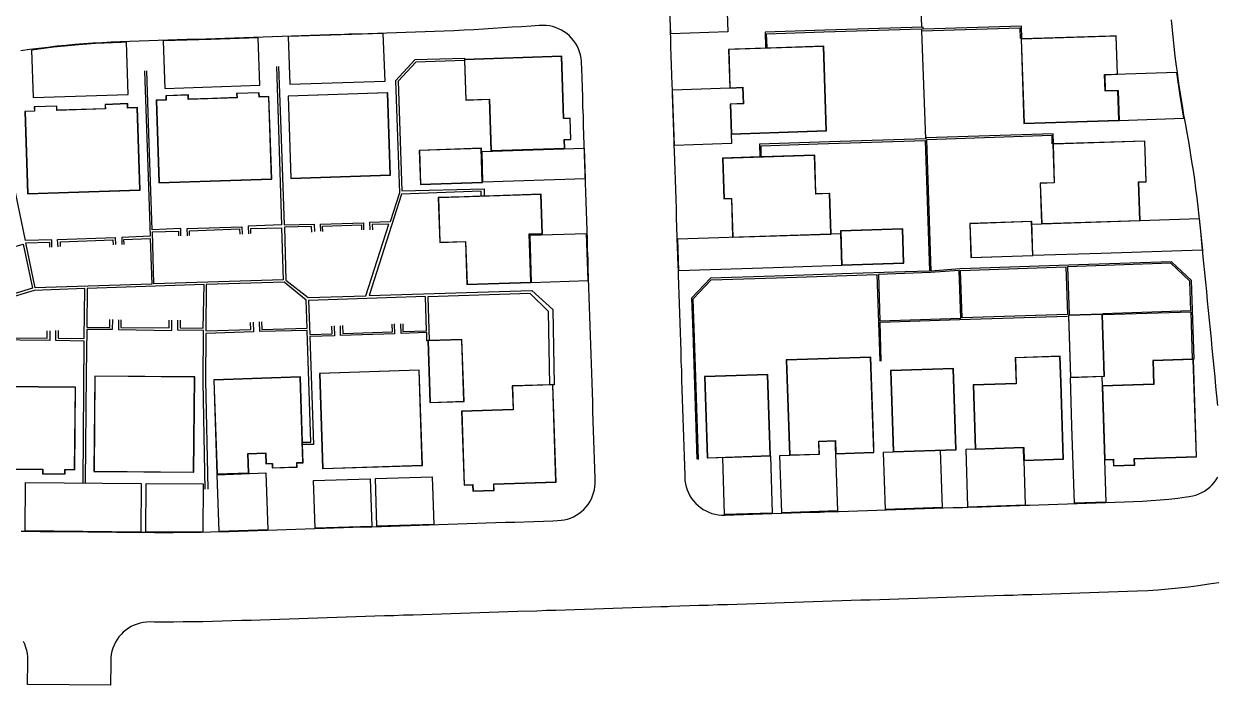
# Model space of a CAD drawing. Header units: metres. Extents: x 383525 to 383919, y 430576 to 430887.
# Drawn here: x 383636.4 to 383761.6, y 430576.2 to 430645.5 of the extents above; entities that cross this region are included whole.
import ezdxf

# ---------------------------------------------------------------- set-up
doc = ezdxf.new("R2010")
doc.units = ezdxf.units.M
for name, color, linetype, true_color in [('3D_LINES', 132, 'Continuous', 0x00cccc), ('GARAGES FFL', 140, 'Continuous', 0x00bfff), ('PLOTS EXTERNAL LEVEL', 3, 'Continuous', 0x00ff00), ('PLOTS FFL', 1, 'Continuous', 0xff0000)]:
    doc.layers.add(name, color=color, linetype=linetype, true_color=true_color)

msp = doc.modelspace()

# ---------------------------------------------------------------- linework, layer by layer
at = {"layer": '3D_LINES'}
for points in [[(383730.6, 430645.15, 251.85), (383730.2, 430656.42, 251.65)], [(383710.12, 430648.79, 252.43), (383710.25, 430644.65, 252.43), (383704.26, 430644.46, 252.53), (383704.18, 430646.89, 252.39), (383704.11, 430648.59, 252.28), (383704.02, 430650.29, 252.18), (383710.03, 430650.49, 252.35), (383711.41, 430650.53, 252.35), (383711.47, 430648.84, 252.35), (383710.12, 430648.79, 252.43)], [(383704.15, 430646.12, 252.43), (383704.19, 430645.13, 252.49), (383704.21, 430644.48, 252.53), (383704.22, 430644.13, 252.56), (383704.25, 430643.13, 252.62), (383704.28, 430642.13, 252.68), (383704.32, 430641.13, 252.74), (383704.35, 430640.13, 252.81), (383704.38, 430639.13, 252.87), (383704.4, 430638.59, 252.9), (383704.41, 430638.13, 252.93), (383704.45, 430637.13, 252.99), (383704.48, 430636.13, 253.06), (383704.51, 430635.13, 253.12), (383704.55, 430634.13, 253.18), (383704.58, 430633.13, 253.24), (383704.59, 430632.73, 253.27), (383704.61, 430632.13, 253.31), (383704.64, 430631.13, 253.37), (383704.68, 430630.13, 253.43), (383704.71, 430629.13, 253.49), (383704.74, 430628.13, 253.56), (383704.78, 430627.13, 253.62), (383704.81, 430626.14, 253.68), (383704.84, 430625.14, 253.74), (383704.87, 430624.14, 253.81), (383704.91, 430623.14, 253.87), (383704.91, 430622.93, 253.88), (383704.94, 430622.14, 253.93), (383704.97, 430621.14, 253.99), (383705, 430620.14, 254.06), (383705.02, 430619.62, 254.09), (383705.04, 430619.14, 254.12), (383705.07, 430618.14, 254.18), (383705.1, 430617.14, 254.24), (383705.14, 430616.14, 254.31), (383705.17, 430615.14, 254.37), (383705.2, 430614.14, 254.43), (383705.23, 430613.14, 254.49), (383705.27, 430612.14, 254.56), (383705.3, 430611.14, 254.62), (383705.33, 430610.14, 254.68), (383705.37, 430609.14, 254.74), (383705.4, 430608.14, 254.81), (383705.43, 430607.15, 254.87), (383705.46, 430606.15, 254.93), (383705.5, 430605.15, 254.99), (383705.53, 430604.15, 255.06), (383705.6, 430602.15, 255.14), (383705.63, 430601.15, 255.18), (383705.66, 430600.15, 255.22), (383705.69, 430599.15, 255.26), (383705.73, 430598.15, 255.3), (383705.73, 430597.94, 255.31), (383705.75, 430597.62, 255.32), (383705.8, 430597.28, 255.33), (383705.88, 430596.95, 255.34), (383705.98, 430596.63, 255.36), (383706.11, 430596.32, 255.37), (383706.27, 430596.02, 255.38), (383706.45, 430595.74, 255.39), (383706.65, 430595.47, 255.4), (383706.88, 430595.21, 255.41), (383707.12, 430594.98, 255.42), (383707.38, 430594.77, 255.43), (383707.66, 430594.58, 255.45), (383707.96, 430594.42, 255.46), (383708.27, 430594.28, 255.47), (383708.58, 430594.17, 255.48), (383708.91, 430594.08, 255.49), (383709.24, 430594.02, 255.5), (383709.58, 430593.99, 255.51), (383709.97, 430593.99, 255.52), (383710.89, 430594.02, 255.51), (383711.89, 430594.05, 255.5), (383713.89, 430594.12, 255.48), (383714.89, 430594.15, 255.46), (383715.89, 430594.18, 255.45), (383716.89, 430594.21, 255.44), (383717.89, 430594.25, 255.42), (383718.89, 430594.28, 255.41), (383719.89, 430594.31, 255.4), (383720.89, 430594.35, 255.39), (383721.89, 430594.38, 255.37), (383722.89, 430594.41, 255.36), (383723.89, 430594.44, 255.35), (383724.89, 430594.48, 255.34), (383725.89, 430594.51, 255.32), (383726.89, 430594.54, 255.31), (383727.89, 430594.57, 255.3), (383728.88, 430594.61, 255.29), (383729.88, 430594.64, 255.27), (383730.88, 430594.67, 255.26), (383731.88, 430594.71, 255.25), (383732.88, 430594.74, 255.24), (383733.88, 430594.77, 255.22), (383734.88, 430594.8, 255.21), (383735.42, 430594.82, 255.2), (383735.88, 430594.84, 255.2), (383736.88, 430594.87, 255.19), (383737.88, 430594.9, 255.17), (383738.88, 430594.94, 255.16), (383739.88, 430594.97, 255.15), (383740.88, 430595, 255.14), (383741.47, 430595.02, 255.13), (383741.88, 430595.03, 255.12), (383742.88, 430595.07, 255.11), (383743.88, 430595.1, 255.1), (383744.88, 430595.13, 255.09), (383745.88, 430595.16, 255.07), (383746.61, 430595.19, 255.06), (383746.88, 430595.2, 255.06), (383747.87, 430595.23, 255.05), (383748.87, 430595.26, 255.03), (383749.87, 430595.3, 255.02), (383750.87, 430595.33, 255), (383751.87, 430595.36, 254.99), (383752.82, 430595.4, 254.97), (383753.75, 430595.44, 254.95), (383754.67, 430595.5, 254.93), (383755.6, 430595.58, 254.9), (383756.52, 430595.67, 254.88), (383757.44, 430595.77, 254.85), (383758.37, 430595.89, 254.82), (383758.63, 430595.93, 254.81), (383759.02, 430596, 254.8), (383759.34, 430596.09, 254.78), (383759.66, 430596.2, 254.75), (383759.97, 430596.35, 254.73), (383760.26, 430596.51, 254.7), (383760.54, 430596.7, 254.66), (383760.8, 430596.91, 254.63), (383761.04, 430597.15, 254.59), (383761.27, 430597.4, 254.54), (383761.47, 430597.67, 254.49), (383761.64, 430597.96, 254.44)], [(383761.65, 430605.49, 253.91), (383761.55, 430606.48, 253.86), (383761.45, 430607.48, 253.81), (383761.36, 430608.47, 253.76), (383761.26, 430609.47, 253.71), (383761.16, 430610.46, 253.66), (383761.06, 430611.46, 253.61), (383760.97, 430612.45, 253.56), (383760.87, 430613.45, 253.51), (383760.77, 430614.44, 253.46), (383760.68, 430615.44, 253.41), (383760.58, 430616.43, 253.36), (383760.48, 430617.43, 253.3), (383760.38, 430618.42, 253.25), (383760.29, 430619.42, 253.2), (383760.19, 430620.41, 253.15), (383760.09, 430621.41, 253.09), (383760.06, 430621.75, 253.08), (383760, 430622.41, 253.04), (383759.9, 430623.4, 252.99), (383759.8, 430624.38, 252.93), (383759.73, 430625.06, 252.9), (383759.7, 430625.34, 252.88), (383759.6, 430626.3, 252.83), (383759.48, 430627.25, 252.77), (383759.36, 430628.21, 252.72), (383759.23, 430629.16, 252.66), (383759.09, 430630.11, 252.61), (383758.94, 430631.07, 252.55), (383758.79, 430632.02, 252.49), (383758.63, 430632.96, 252.44), (383758.46, 430633.91, 252.38), (383758.28, 430634.89, 252.33), (383758.16, 430635.6, 252.29), (383758.1, 430635.92, 252.27), (383757.93, 430636.94, 252.21), (383757.76, 430637.97, 252.16), (383757.61, 430639, 252.1), (383757.46, 430640.03, 252.04), (383757.41, 430640.42, 252.02), (383757.32, 430641.06, 251.99), (383757.19, 430642.09, 251.93), (383757.07, 430643.12, 251.88), (383756.96, 430644.16, 251.82), (383756.86, 430645.19, 251.76), (383756.79, 430645.91, 251.72)], [(383692.38, 430593.41, 255.74), (383692.76, 430593.44, 255.74), (383693.09, 430593.49, 255.73), (383693.42, 430593.57, 255.71), (383693.74, 430593.68, 255.7), (383694.05, 430593.81, 255.68), (383694.35, 430593.97, 255.67), (383694.63, 430594.16, 255.64), (383694.9, 430594.36, 255.62), (383695.15, 430594.59, 255.6), (383695.38, 430594.84, 255.57), (383695.58, 430595.1, 255.54), (383695.77, 430595.38, 255.5), (383695.93, 430595.68, 255.47), (383696.06, 430595.99, 255.44), (383696.17, 430596.31, 255.41), (383696.26, 430596.64, 255.38), (383696.31, 430596.97, 255.35), (383696.34, 430597.31, 255.33), (383696.34, 430597.63, 255.31), (383696.33, 430597.84, 255.3), (383696.3, 430598.84, 255.26), (383696.27, 430599.84, 255.22), (383696.23, 430600.84, 255.18), (383696.2, 430601.84, 255.14), (383696.13, 430603.84, 255.06), (383696.1, 430604.84, 254.99), (383696.07, 430605.84, 254.93), (383696.04, 430606.84, 254.87), (383696, 430607.84, 254.81), (383695.97, 430608.84, 254.74), (383695.94, 430609.84, 254.68), (383695.91, 430610.84, 254.62), (383695.87, 430611.83, 254.56), (383695.84, 430612.83, 254.49), (383695.81, 430613.83, 254.43), (383695.77, 430614.83, 254.37), (383695.74, 430615.83, 254.31), (383695.71, 430616.83, 254.24), (383695.68, 430617.83, 254.18), (383695.64, 430618.83, 254.12), (383695.61, 430619.83, 254.06), (383695.58, 430620.83, 253.99), (383695.54, 430621.83, 253.93), (383695.51, 430622.83, 253.87), (383695.48, 430623.83, 253.81), (383695.45, 430624.83, 253.74), (383695.41, 430625.83, 253.68), (383695.38, 430626.83, 253.62), (383695.35, 430627.83, 253.56), (383695.32, 430628.83, 253.49), (383695.28, 430629.82, 253.43), (383695.25, 430630.82, 253.37), (383695.22, 430631.82, 253.31), (383695.18, 430632.82, 253.24), (383695.15, 430633.82, 253.18), (383695.12, 430634.82, 253.12), (383695.09, 430635.82, 253.06), (383695.05, 430636.82, 252.99), (383695.02, 430637.82, 252.93), (383694.99, 430638.82, 252.87), (383694.95, 430639.82, 252.81), (383694.92, 430640.82, 252.74), (383694.9, 430641.39, 252.71), (383694.89, 430641.55, 252.7), (383694.85, 430641.9, 252.67), (383694.79, 430642.24, 252.65), (383694.7, 430642.56, 252.63), (383694.58, 430642.87, 252.61), (383694.43, 430643.18, 252.59), (383694.26, 430643.47, 252.56), (383694.07, 430643.75, 252.54), (383693.85, 430644.01, 252.52), (383693.62, 430644.25, 252.5), (383693.36, 430644.47, 252.48), (383693.09, 430644.66, 252.45), (383692.8, 430644.84, 252.43), (383692.49, 430644.99, 252.41), (383692.18, 430645.11, 252.39), (383691.86, 430645.21, 252.37), (383691.53, 430645.28, 252.35), (383691.19, 430645.32, 252.32), (383690.85, 430645.33, 252.3), (383690.46, 430645.32, 252.29), (383689.61, 430645.26, 252.29), (383688.61, 430645.2, 252.31), (383687.61, 430645.14, 252.32), (383686.61, 430645.07, 252.33), (383685.61, 430645.01, 252.34), (383684.62, 430644.95, 252.35), (383683.61, 430644.88, 252.36), (383682.57, 430644.82, 252.37), (383681.54, 430644.77, 252.38), (383680.5, 430644.73, 252.39), (383679.48, 430644.69, 252.4), (383678.48, 430644.66, 252.41), (383677.48, 430644.62, 252.42), (383676.48, 430644.59, 252.43), (383675.48, 430644.56, 252.44), (383674.48, 430644.53, 252.45), (383673.48, 430644.49, 252.46), (383672.48, 430644.46, 252.48), (383671.48, 430644.43, 252.49), (383670.48, 430644.4, 252.5), (383669.48, 430644.36, 252.51), (383668.48, 430644.33, 252.52), (383667.48, 430644.3, 252.53), (383666.48, 430644.26, 252.54), (383665.48, 430644.23, 252.55), (383664.48, 430644.2, 252.56), (383663.49, 430644.17, 252.57), (383662.49, 430644.13, 252.58), (383661.49, 430644.1, 252.59), (383660.49, 430644.07, 252.6), (383659.49, 430644.03, 252.61), (383658.49, 430644, 252.62), (383657.49, 430643.97, 252.63), (383656.49, 430643.94, 252.64), (383655.49, 430643.9, 252.66), (383654.49, 430643.87, 252.67), (383653.49, 430643.84, 252.68), (383652.49, 430643.81, 252.69), (383651.49, 430643.77, 252.7), (383650.49, 430643.74, 252.71), (383649.49, 430643.71, 252.72), (383648.49, 430643.67, 252.73), (383647.49, 430643.64, 252.74), (383646.5, 430643.61, 252.75), (383645.55, 430643.57, 252.76), (383644.6, 430643.52, 252.77), (383643.65, 430643.47, 252.78), (383642.7, 430643.4, 252.79), (383641.76, 430643.32, 252.8), (383640.81, 430643.23, 252.81), (383639.87, 430643.14, 252.83), (383638.92, 430643.03, 252.84), (383637.98, 430642.91, 252.85), (383637.04, 430642.79, 252.86), (383636.09, 430642.65, 252.87)], [(383664.14, 430644.17, 252.56), (383664.31, 430639.16, 252.7), (383674.29, 430639.49, 252.7), (383674.1, 430644.49, 252.46), (383664.14, 430644.17, 252.56)], [(383741.09, 430643.98, 251.45), (383741.04, 430645.25, 251.45), (383730.75, 430644.93, 251.85), (383730.75, 430645.15, 251.85), (383720.43, 430644.82, 252.35), (383714.15, 430644.62, 252.35), (383714.2, 430643.01, 252.55)], [(383714.36, 430643, 253.15), (383714.32, 430644.46, 253.15), (383720.32, 430644.65, 253.15), (383730.58, 430644.98, 253), (383730.58, 430644.75, 253), (383740.88, 430645.07, 252.1), (383740.91, 430643.97, 252.1)], [(383730.58, 430644.75, 253), (383730.98, 430633.44, 253)], [(383647.16, 430643.57, 252.75), (383646.62, 430643.55, 252.76), (383643.93, 430643.42, 252.78), (383642.18, 430643.3, 252.8), (383639.51, 430643.04, 252.83), (383637.21, 430642.75, 252.85), (383637.37, 430637.77, 253.05), (383647.34, 430638.1, 253.05), (383647.16, 430643.57, 252.75)], [(383656, 430643.86, 252.65), (383651.01, 430643.7, 252.71), (383651.17, 430638.72, 252.85), (383661.15, 430639.05, 252.85), (383660.99, 430644.02, 252.56), (383656, 430643.86, 252.65)], [(383682.64, 430641.77, 252.6), (383682.64, 430641.86, 252.6), (383677.42, 430641.74, 252.5), (383675.38, 430639.53, 252.6), (383675.81, 430627.79, 252.6), (383674.83, 430624.75, 252.65), (383672.66, 430624.67, 252.65), (383672.68, 430623.88, 253.25)], [(383649.06, 430640.56, 252.71), (383649.39, 430630.51, 252.95), (383649.63, 430623.23, 252.3), (383646.66, 430623.1, 252.3), (383646.68, 430622.36, 252.9)], [(383652.87, 430623.27, 253.4), (383652.86, 430624.02, 252.8), (383649.86, 430623.9, 252.8), (383649.52, 430634, 252.95), (383649.3, 430640.56, 252.71)], [(383662.9, 430641.01, 252.85), (383663.41, 430624.42, 252.95), (383659.93, 430624.28, 252.95), (383659.96, 430623.49, 253.4)], [(383663.11, 430641.02, 252.7), (383663.32, 430635.44, 252.6), (383663.72, 430624.43, 252.65), (383666.85, 430624.5, 252.65), (383666.87, 430623.71, 253.25)], [(383682.61, 430641.67, 253.3), (383677.53, 430641.49, 253.25), (383675.68, 430639.48, 253.4), (383676.05, 430627.97, 253.3), (383684.67, 430628.18, 253.4), (383684.69, 430627.44, 253.4)], [(383757.35, 430640.41, 252.02), (383749.79, 430640.16, 252.1), (383749.84, 430638.47, 252.1), (383751.19, 430638.51, 252.25), (383751.29, 430635.37, 252.25), (383758.1, 430635.6, 252.29), (383757.7, 430638, 252.16), (383757.35, 430640.41, 252.02)], [(383710.5, 430637.08, 253.23), (383710.64, 430632.94, 253.23), (383704.64, 430632.75, 253.27), (383704.45, 430638.58, 252.9), (383710.44, 430638.78, 253.15), (383711.8, 430638.82, 253.15), (383711.85, 430637.13, 253.15), (383710.5, 430637.08, 253.23)], [(383713.76, 430631.56, 253.75), (383713.73, 430632.71, 253.75), (383719.68, 430632.91, 253.75), (383730.95, 430633.28, 253.25), (383731.41, 430619.58, 253.4), (383728.84, 430619.49, 253.5), (383722.24, 430619.28, 253.9), (383715.17, 430619.05, 254), (383708.44, 430618.83, 254.17), (383706.45, 430616.72, 254.24), (383706.57, 430613.15, 254.49), (383707, 430599.84, 255.3)], [(383744.41, 430632.95, 252.1), (383744.38, 430633.97, 252.1), (383731.03, 430633.54, 253), (383731.03, 430633.44, 253), (383720.93, 430633.11, 253.15), (383713.56, 430632.87, 253.15), (383713.6, 430631.6, 253.15)], [(383759.17, 430610.34, 253.65), (383758.9, 430618.57, 253.21), (383756.78, 430620.55, 253.05), (383747.03, 430620.23, 253.05), (383735.69, 430619.85, 252.95), (383734.58, 430619.81, 253.03), (383731.57, 430619.58, 253.25), (383731.12, 430633.38, 253.25), (383744.23, 430633.81, 252.8), (383744.25, 430632.91, 252.8)], [(383695.28, 430629.23, 253.47), (383684.54, 430628.88, 253.35), (383684.46, 430632.12, 253.35), (383695.18, 430632.47, 253.26), (383695.28, 430629.23, 253.47)], [(383639.34, 430622.08, 252.9), (383639.33, 430622.86, 252.3), (383636.58, 430622.79, 252.3), (383634.76, 430631.56, 252.9)], [(383684.37, 430627.43, 254), (383684.37, 430627.94, 254), (383676.02, 430627.65, 253.95), (383672.62, 430617, 254.2), (383689.69, 430617.55, 254.15), (383691.88, 430615.53, 254.3), (383692.04, 430607.66, 254.9), (383691.9, 430607.66, 254.9)], [(383653.55, 430623.28, 253.4), (383653.52, 430624.03, 252.8), (383659.27, 430624.21, 252.8), (383659.3, 430623.44, 253.4)], [(383666.59, 430623.67, 253.25), (383666.58, 430624.23, 253.25), (383663.73, 430624.16, 253.25), (383663.88, 430618.63, 253.55), (383666.21, 430616.79, 253.55), (383672.28, 430616.98, 253.65), (383674.7, 430624.48, 253.25), (383672.95, 430624.44, 253.25), (383672.97, 430623.88, 253.25)], [(383667.55, 430623.75, 253.25), (383667.53, 430624.48, 252.65), (383672.03, 430624.62, 252.65), (383672.04, 430623.9, 253.25)], [(383667.76, 430623.73, 253.25), (383667.74, 430624.27, 253.25), (383671.8, 430624.41, 253.25), (383671.83, 430623.9, 253.25)], [(383759.78, 430624.09, 252.93), (383760.01, 430621.78, 253.08), (383749.41, 430621.43, 253.05), (383742.25, 430621.19, 252.95), (383742.14, 430624.49, 252.95), (383753.47, 430624.86, 252.95), (383759.68, 430625.07, 252.9), (383759.78, 430624.09, 252.93)], [(383646.91, 430622.36, 252.9), (383646.89, 430622.89, 252.9), (383649.64, 430623, 252.9), (383649.81, 430618.21, 253.9), (383637.59, 430617.81, 253.9), (383636.62, 430622.52, 252.9), (383639.08, 430622.6, 252.9), (383639.09, 430622.07, 252.9)], [(383639.98, 430622.1, 252.9), (383639.94, 430622.9, 252.3), (383645.97, 430623.08, 252.3), (383646, 430622.36, 252.9)], [(383660.21, 430623.51, 253.4), (383660.2, 430624.03, 253.4), (383663.42, 430624.11, 253.4), (383663.6, 430618.67, 253.75), (383650.04, 430618.22, 253.75), (383649.89, 430623.68, 253.4), (383652.62, 430623.77, 253.4), (383652.63, 430623.27, 253.4)], [(383653.77, 430623.29, 253.4), (383653.76, 430623.81, 253.4), (383659.03, 430624, 253.4), (383659.06, 430623.44, 253.4)], [(383695.42, 430623.49, 253.83), (383689.46, 430623.3, 254), (383689.62, 430618.39, 254), (383695.58, 430618.58, 254.14), (383695.42, 430623.49, 253.83)], [(383722.09, 430623.49, 253.9), (383709.31, 430623.07, 253.9), (383704.96, 430622.93, 253.88), (383705.07, 430619.63, 254.09), (383715.03, 430619.96, 254), (383722.2, 430620.19, 253.9), (383722.09, 430623.49, 253.9)], [(383634.4, 430621.33, 253.77), (383634.26, 430621.81, 253.77), (383636.34, 430622.41, 253.77), (383637.29, 430617.78, 254.1), (383632.03, 430616.19, 254.1)], [(383640.25, 430622.16, 252.9), (383640.24, 430622.65, 252.9), (383645.74, 430622.85, 252.9), (383645.76, 430622.34, 252.9)], [(383707.17, 430599.83, 255.3), (383706.89, 430608.46, 255.3), (383706.62, 430616.65, 254.9), (383708.51, 430618.66, 254.8), (383715.37, 430618.88, 254.75), (383725.89, 430619.22, 254.75), (383726.19, 430610.12, 255.1)], [(383726.21, 430614.37, 254.45), (383734.68, 430614.65, 254.45), (383734.51, 430619.64, 254.15), (383731.5, 430619.42, 254.17), (383726.05, 430619.23, 254.2), (383726.21, 430614.37, 254.45)], [(383745.87, 430615.02, 254.3), (383734.83, 430614.66, 254.3), (383734.67, 430619.65, 254.05), (383745.72, 430620.02, 254.05), (383745.87, 430615.02, 254.3)], [(383749.6, 430615.14, 254.4), (383758.83, 430615.45, 254.4), (383758.73, 430618.5, 254.25), (383756.73, 430620.39, 254.15), (383745.88, 430620.03, 254.15), (383746.05, 430615.01, 254.4)], [(383652.8, 430614.42, 255.32), (383652.81, 430613.61, 255.32), (383655.2, 430613.59, 255.32), (383655.3, 430618.16, 255), (383643.04, 430617.76, 255), (383643, 430613.68, 255.32), (383645.42, 430613.67, 255.32), (383645.42, 430614.48, 255.32)], [(383661.34, 430614.25, 255.05), (383661.36, 430613.46, 255.05), (383666.11, 430613.59, 255.05), (383666.02, 430616.54, 254.85), (383663.71, 430618.41, 254.75), (383655.52, 430618.18, 254.75), (383655.5, 430613.29, 255.05), (383660.2, 430613.43, 255.05), (383660.18, 430614.19, 255.05)], [(383639.99, 430613.33, 255.42), (383639.98, 430612.54, 255.42), (383642.74, 430612.52, 255.42), (383642.8, 430617.73, 255.05), (383637.47, 430617.55, 255.1), (383632.11, 430615.94, 255.1)], [(383676.14, 430614.05, 255), (383676.16, 430613.23, 255), (383678.65, 430613.32, 254.8), (383678.53, 430616.89, 254.8), (383666.25, 430616.5, 254.8), (383666.38, 430612.94, 255), (383668.75, 430613, 255), (383668.72, 430613.8, 255)], [(383691.56, 430607.66, 255.8), (383691.43, 430615.35, 255.28), (383689.52, 430617.22, 255.2), (383678.78, 430616.87, 255.45), (383678.93, 430612.29, 255.45)], [(383645.69, 430614.48, 255.32), (383645.67, 430613.43, 255.92), (383643, 430613.46, 255.92), (383642.95, 430608.79, 256.25), (383642.83, 430597.41, 256.35)], [(383646.34, 430614.47, 255.32), (383646.33, 430613.44, 255.92), (383651.93, 430613.34, 255.92), (383651.93, 430614.41, 255.32)], [(383646.56, 430614.47, 255.32), (383646.57, 430613.66, 255.32), (383651.64, 430613.61, 255.32), (383651.65, 430614.42, 255.32)], [(383655.43, 430596.72, 256.35), (383655.39, 430598.5, 256.25), (383655.19, 430608, 256.25), (383655.23, 430613.34, 255.92), (383652.55, 430613.39, 255.92), (383652.56, 430614.42, 255.32)], [(383660.47, 430614.22, 255.05), (383660.49, 430613.19, 255.65), (383655.49, 430613.03, 255.65), (383655.44, 430608.09, 255.95), (383655.68, 430596.72, 256)], [(383665.64, 430601.62, 255.95), (383666.51, 430601.64, 255.95), (383666.13, 430613.35, 255.65), (383661.14, 430613.22, 255.65), (383661.1, 430614.24, 255.05)], [(383726.35, 430610.13, 255), (383726.22, 430614.2, 254.75), (383734.54, 430614.48, 254.75), (383745.89, 430614.85, 254.75)], [(383759.01, 430610.34, 254.95), (383758.84, 430615.28, 254.7), (383749.61, 430614.98, 254.7)], [(383639.13, 430613.32, 255.42), (383639.13, 430612.29, 256.02), (383632.8, 430612.36, 256.02), (383632.83, 430613.38, 255.42)], [(383633.08, 430613.36, 255.42), (383633.07, 430612.58, 255.42), (383638.84, 430612.55, 255.42), (383638.84, 430613.31, 255.42)], [(383642.63, 430597.42, 256.35), (383642.73, 430612.22, 256.02), (383639.76, 430612.28, 256.02), (383639.75, 430613.34, 255.42)], [(383668.94, 430613.82, 255), (383668.98, 430612.78, 255.6), (383666.39, 430612.71, 255.6), (383666.78, 430601.39, 255.8), (383665.64, 430601.38, 255.8)], [(383675.26, 430614.03, 255), (383675.29, 430613, 255.6), (383669.63, 430612.83, 255.6), (383669.61, 430613.84, 255)], [(383669.82, 430613.85, 255), (383669.85, 430613.04, 255), (383675.07, 430613.2, 255), (383675.03, 430614.02, 255)], [(383678.78, 430612.27, 255.6), (383678.78, 430612.27, 255.6), (383678.68, 430612.27, 255.6), (383678.66, 430613.14, 255.6), (383675.98, 430613.04, 255.6), (383675.96, 430614.04, 255)], [(383749.76, 430599.79, 254.95), (383749.91, 430595.35, 255.02), (383746.61, 430595.24, 255.06), (383746.35, 430603.31, 255.05), (383746.18, 430608.43, 254.95), (383749.48, 430608.54, 254.95), (383749.76, 430599.79, 254.95)], [(383721.55, 430600.42, 255.2), (383721.74, 430594.42, 255.37), (383715.91, 430594.23, 255.45), (383715.71, 430600.23, 255.2), (383719.85, 430600.36, 255.2), (383719.81, 430601.71, 255.2), (383721.5, 430601.77, 255.2), (383721.55, 430600.42, 255.2)], [(383732.53, 430600.78, 255), (383732.73, 430594.78, 255.24), (383726.78, 430594.59, 255.31), (383726.58, 430600.59, 255), (383732.53, 430600.78, 255)], [(383741.32, 430599.72, 254.95), (383741.31, 430599.72, 254.95), (383741.27, 430601.07, 254.95), (383735.21, 430600.87, 254.95), (383735.4, 430594.87, 255.2), (383741.47, 430595.07, 255.13), (383741.32, 430599.72, 254.95)], [(383714.71, 430600.2, 255.3), (383714.91, 430594.2, 255.46), (383709.91, 430594.04, 255.52), (383709.72, 430600.03, 255.3), (383714.71, 430600.2, 255.3)], [(383656.87, 430592.27, 256.31), (383656.66, 430598.22, 255.95), (383661.79, 430598.43, 255.95), (383661.99, 430592.43, 256.22), (383656.87, 430592.27, 256.31)], [(383673.43, 430592.81, 256.04), (383673.27, 430597.82, 255.9), (383679.22, 430598.01, 255.9), (383679.39, 430593, 255.94), (383673.43, 430592.81, 256.04)], [(383636.52, 430592.32, 256.64), (383636.57, 430597.41, 256.35), (383648.71, 430597.31, 256.35), (383648.66, 430592.21, 256.44), (383636.52, 430592.32, 256.64)], [(383649.2, 430592.2, 256.44), (383649.24, 430597.3, 256.35), (383655.2, 430597.25, 256.35), (383655.16, 430592.23, 256.34), (383649.2, 430592.2, 256.44)], [(383666.94, 430592.6, 256.14), (383666.77, 430597.6, 255.9), (383672.74, 430597.8, 255.9), (383672.89, 430592.79, 256.05), (383666.94, 430592.6, 256.14)], [(383636.12, 430592.3, 256.65), (383637.12, 430592.29, 256.63), (383638.12, 430592.28, 256.62), (383639.12, 430592.27, 256.6), (383640.12, 430592.26, 256.58), (383641.12, 430592.25, 256.57), (383642.12, 430592.25, 256.55), (383643.12, 430592.24, 256.54), (383644.12, 430592.23, 256.52), (383645.12, 430592.22, 256.5), (383646.12, 430592.21, 256.49), (383647.12, 430592.2, 256.47), (383648.12, 430592.19, 256.45), (383649.12, 430592.18, 256.44), (383650.11, 430592.17, 256.42), (383651.08, 430592.17, 256.4), (383652.06, 430592.17, 256.39), (383653.04, 430592.18, 256.37), (383654.01, 430592.19, 256.36), (383654.99, 430592.2, 256.34), (383655.97, 430592.22, 256.32), (383656.94, 430592.25, 256.31), (383657.92, 430592.28, 256.29), (383658.92, 430592.31, 256.27), (383659.92, 430592.35, 256.26), (383660.92, 430592.38, 256.24), (383661.92, 430592.41, 256.22), (383662.92, 430592.44, 256.21), (383663.92, 430592.48, 256.19), (383664.92, 430592.51, 256.18), (383665.92, 430592.54, 256.16), (383666.92, 430592.58, 256.14), (383667.92, 430592.61, 256.13), (383668.92, 430592.64, 256.11), (383669.92, 430592.67, 256.09), (383670.92, 430592.71, 256.08), (383671.92, 430592.74, 256.06), (383672.91, 430592.77, 256.05), (383673.91, 430592.8, 256.03), (383674.91, 430592.84, 256.01), (383675.91, 430592.87, 256), (383676.91, 430592.9, 255.98), (383677.91, 430592.94, 255.96), (383678.91, 430592.97, 255.95), (383679.91, 430593, 255.93), (383680.91, 430593.03, 255.91), (383681.91, 430593.07, 255.9), (383682.91, 430593.1, 255.88), (383683.91, 430593.13, 255.87), (383684.91, 430593.17, 255.85), (383685.91, 430593.2, 255.83), (383686.91, 430593.23, 255.82), (383687.91, 430593.26, 255.81), (383689.91, 430593.33, 255.78), (383690.91, 430593.36, 255.76), (383691.9, 430593.39, 255.75), (383692.38, 430593.41, 255.74), (383692.38, 430593.41, 255.74)], [(383761.75, 430586.9, 254.92), (383760.7, 430586.73, 254.95), (383759.63, 430586.58, 254.98), (383758.57, 430586.44, 255), (383757.51, 430586.32, 255.03), (383756.44, 430586.22, 255.06), (383755.37, 430586.13, 255.08), (383754.3, 430586.06, 255.1), (383753.23, 430586, 255.12), (383752.18, 430585.97, 255.14), (383751.18, 430585.93, 255.16), (383750.18, 430585.9, 255.17), (383749.18, 430585.87, 255.19), (383748.18, 430585.84, 255.2), (383747.18, 430585.8, 255.21), (383746.18, 430585.77, 255.23), (383745.18, 430585.74, 255.24), (383744.18, 430585.7, 255.25), (383743.19, 430585.67, 255.26), (383742.19, 430585.64, 255.28), (383741.19, 430585.61, 255.29), (383740.19, 430585.57, 255.3), (383739.19, 430585.54, 255.31), (383738.19, 430585.51, 255.33), (383737.19, 430585.47, 255.34), (383736.19, 430585.44, 255.35), (383735.19, 430585.41, 255.36), (383734.19, 430585.38, 255.38), (383733.19, 430585.34, 255.39), (383732.19, 430585.31, 255.4), (383731.19, 430585.28, 255.41), (383730.19, 430585.25, 255.43), (383729.19, 430585.21, 255.44), (383728.19, 430585.18, 255.45), (383727.19, 430585.15, 255.46), (383726.19, 430585.11, 255.48), (383725.19, 430585.08, 255.49), (383724.2, 430585.05, 255.5), (383723.2, 430585.02, 255.51), (383722.2, 430584.98, 255.53), (383721.2, 430584.95, 255.54), (383720.2, 430584.92, 255.55), (383719.2, 430584.88, 255.56), (383718.2, 430584.85, 255.58), (383717.2, 430584.82, 255.59), (383716.2, 430584.79, 255.6), (383715.2, 430584.75, 255.61), (383714.2, 430584.72, 255.63), (383712.2, 430584.66, 255.65), (383711.2, 430584.62, 255.66), (383710.2, 430584.59, 255.68), (383709.2, 430584.56, 255.69), (383708.2, 430584.52, 255.7), (383707.2, 430584.49, 255.71), (383706.21, 430584.46, 255.73), (383705.21, 430584.43, 255.74), (383704.21, 430584.39, 255.75), (383703.92, 430584.38, 255.76), (383703.21, 430584.36, 255.77), (383702.21, 430584.33, 255.78), (383701.21, 430584.29, 255.79), (383700.21, 430584.26, 255.8), (383699.21, 430584.23, 255.82), (383698.21, 430584.2, 255.83), (383697.21, 430584.16, 255.84), (383696.21, 430584.13, 255.85), (383695.21, 430584.1, 255.87), (383694.21, 430584.07, 255.88), (383693.21, 430584.03, 255.89), (383692.21, 430584, 255.9), (383691.21, 430583.97, 255.92), (383690.21, 430583.93, 255.93), (383688.21, 430583.87, 255.96), (383687.22, 430583.84, 255.97), (383686.22, 430583.8, 255.99), (383685.22, 430583.77, 256), (383684.22, 430583.74, 256.02), (383683.22, 430583.7, 256.03), (383682.22, 430583.67, 256.05), (383681.22, 430583.64, 256.07), (383680.22, 430583.61, 256.08), (383679.22, 430583.57, 256.1), (383678.22, 430583.54, 256.12), (383677.22, 430583.51, 256.13), (383676.22, 430583.48, 256.15), (383675.22, 430583.44, 256.17), (383674.22, 430583.41, 256.18), (383673.22, 430583.38, 256.2), (383672.22, 430583.34, 256.21), (383671.22, 430583.31, 256.23), (383670.22, 430583.28, 256.25), (383669.23, 430583.25, 256.26), (383668.23, 430583.21, 256.28), (383667.23, 430583.18, 256.3), (383666.23, 430583.15, 256.31), (383665.23, 430583.11, 256.33), (383664.23, 430583.08, 256.35), (383663.23, 430583.05, 256.36), (383662.23, 430583.02, 256.38), (383661.23, 430582.98, 256.39), (383660.23, 430582.95, 256.41), (383659.23, 430582.92, 256.43), (383658.23, 430582.89, 256.44), (383657.21, 430582.85, 256.46), (383656.19, 430582.83, 256.48), (383655.17, 430582.81, 256.49), (383654.14, 430582.79, 256.51), (383653.12, 430582.78, 256.52), (383652.1, 430582.77, 256.54), (383651.07, 430582.77, 256.56), (383650.05, 430582.77, 256.57), (383649.66, 430582.78, 256.58), (383649.26, 430582.76, 256.59), (383648.93, 430582.73, 256.6), (383648.6, 430582.66, 256.62), (383648.27, 430582.56, 256.63), (383647.96, 430582.44, 256.65), (383647.66, 430582.3, 256.67), (383647.37, 430582.13, 256.69), (383647.09, 430581.93, 256.72), (383646.83, 430581.71, 256.75), (383646.59, 430581.48, 256.78), (383646.37, 430581.22, 256.81), (383646.18, 430580.94, 256.84), (383646.01, 430580.65, 256.88), (383645.86, 430580.35, 256.92), (383645.74, 430580.04, 256.96), (383645.64, 430579.71, 257), (383645.57, 430579.38, 257.04), (383645.53, 430579.04, 257.09), (383645.52, 430578.73, 257.12), (383645.51, 430578.51, 257.14), (383645.49, 430576.16, 257.17), (383641.14, 430576.2, 257.24), (383636.79, 430576.24, 257.17), (383636.81, 430578.59, 257.14), (383636.82, 430578.81, 257.12), (383636.81, 430579.12, 257.11), (383636.77, 430579.46, 257.09), (383636.71, 430579.8, 257.08), (383636.62, 430580.12, 257.06), (383636.5, 430580.44, 257.05), (383636.36, 430580.74, 257.03)]]:
    msp.add_polyline3d(points, dxfattribs=at)
at = {"layer": 'GARAGES FFL'}
for points in [[(383684.36, 430632.42, 253.35), (383677.9, 430632.21, 253.35), (383678.02, 430628.67, 253.35), (383684.48, 430628.88, 253.35), (383684.36, 430632.42, 253.35)], [(383742.11, 430624.76, 252.95), (383735.65, 430624.54, 252.95), (383735.77, 430621.01, 252.95), (383742.23, 430621.22, 252.95), (383742.11, 430624.76, 252.95)], [(383728.57, 430623.97, 253.9), (383722.11, 430623.76, 253.9), (383722.22, 430620.22, 253.9), (383728.69, 430620.43, 253.9), (383728.57, 430623.97, 253.9)], [(383749.53, 430615.03, 254.95), (383745.99, 430614.92, 254.95), (383746.2, 430608.46, 254.95), (383749.74, 430608.57, 254.95), (383749.53, 430615.03, 254.95)], [(383682.34, 430612.38, 255.8), (383678.8, 430612.26, 255.8), (383679.01, 430605.8, 255.8), (383682.55, 430605.92, 255.8), (383682.34, 430612.38, 255.8)]]:
    msp.add_polyline3d(points, dxfattribs=at)
at = {"layer": 'PLOTS EXTERNAL LEVEL'}
for points in [[(383751.19, 430638.51, 252.1), (383749.84, 430638.47, 252.1), (383749.79, 430640.16, 252.1), (383750.46, 430640.19, 252.1), (383751.13, 430640.21, 252.1), (383751, 430644.25, 251.45), (383750.33, 430644.22, 251.45), (383741.12, 430643.92, 251.45), (383741.01, 430643.92, 252.1), (383741.3, 430635.04, 252.1), (383751.29, 430635.37, 252.1), (383751.19, 430638.51, 252.1), (383751.19, 430638.51, 252.1)], [(383720.31, 430643.14, 253.15), (383714.37, 430642.95, 253.15), (383714.19, 430642.94, 252.55), (383710.99, 430642.84, 252.55), (383710.31, 430642.82, 252.55), (383710.45, 430638.78, 253.15), (383711.12, 430638.8, 253.15), (383711.8, 430638.82, 253.15), (383711.85, 430637.13, 253.15), (383710.5, 430637.08, 253.23), (383710.61, 430633.94, 253.23), (383720.6, 430634.27, 253.15), (383720.31, 430643.14, 253.15), (383720.31, 430643.14, 253.15)], [(383692.83, 430642.1, 252.7), (383682.61, 430641.77, 252.6), (383682.61, 430641.67, 253.3), (383682.75, 430637.51, 253.3), (383685.22, 430637.59, 253.3), (383685.4, 430632.19, 253.3), (383693.15, 430632.44, 253.3), (383693.12, 430633.34, 253.3), (383693.79, 430633.37, 253.3), (383693.72, 430635.61, 253.3), (383693.04, 430635.58, 253.3), (383692.83, 430642.1, 252.7), (383692.83, 430642.1, 252.7)], [(383662.11, 430637.87, 252.75), (383661.1, 430637.83, 252.75), (383661.09, 430638.28, 252.75), (383658.71, 430638.21, 252.75), (383658.73, 430637.76, 252.75), (383656.2, 430637.67, 252.75), (383653.67, 430637.59, 252.75), (383653.66, 430638.04, 252.75), (383651.29, 430637.96, 252.75), (383651.3, 430637.51, 252.75), (383650.29, 430637.48, 252.75), (383650.57, 430628.83, 252.95), (383662.4, 430629.22, 252.95), (383662.11, 430637.87, 252.75), (383662.11, 430637.87, 252.75)], [(383674.58, 430638.28, 252.6), (383664.11, 430637.93, 252.6), (383664.4, 430629.29, 252.6), (383674.87, 430629.63, 252.6), (383674.58, 430638.28, 252.6)], [(383648.31, 430636.71, 253.1), (383647.3, 430636.68, 253.1), (383647.29, 430637.13, 253.1), (383644.92, 430637.05, 253.1), (383644.93, 430636.6, 253.1), (383642.4, 430636.51, 253.1), (383639.87, 430636.43, 253.1), (383639.86, 430636.88, 253.1), (383637.49, 430636.8, 253.1), (383637.5, 430636.35, 253.1), (383636.49, 430636.32, 252.95), (383636.78, 430627.67, 252.95), (383648.6, 430628.06, 252.95), (383648.31, 430636.71, 253.1), (383648.31, 430636.71, 253.1)], [(383753.36, 430628.91, 252.8), (383754.14, 430628.94, 252.8), (383754, 430633.21, 252.1), (383744.44, 430632.9, 252.1), (383744.33, 430632.89, 252.8), (383744.47, 430628.84, 252.8), (383743, 430628.79, 252.8), (383743.14, 430624.52, 252.8), (383753.49, 430624.86, 252.8), (383753.36, 430628.91, 252.8), (383753.36, 430628.91, 252.8)], [(383684.39, 430632.45, 253.35), (383677.88, 430632.23, 253.3), (383677.99, 430628.65, 253.3), (383684.51, 430628.86, 253.35), (383684.39, 430632.45, 253.35), (383684.39, 430632.45, 253.35)], [(383720.95, 430627.72, 253.75), (383719.49, 430627.67, 253.75), (383719.36, 430631.73, 253.75), (383713.78, 430631.55, 253.75), (383713.61, 430631.54, 253.15), (383709.69, 430631.41, 253.15), (383709.83, 430627.14, 253.75), (383710.62, 430627.17, 253.75), (383710.75, 430623.12, 253.75), (383721.09, 430623.46, 253.75), (383720.95, 430627.72, 253.75), (383720.95, 430627.72, 253.75)], [(383689.44, 430623.44, 254), (383690.79, 430623.49, 254), (383690.65, 430627.64, 254), (383684.69, 430627.44, 253.4), (383684.37, 430627.43, 254), (383682.57, 430627.37, 254), (383679.87, 430627.29, 254), (383680.02, 430622.57, 254), (383682.72, 430622.66, 254), (383682.87, 430618.16, 254), (383689.6, 430618.39, 254.07), (383689.44, 430623.44, 254), (383689.44, 430623.44, 254)], [(383742.14, 430624.78, 252.95), (383735.62, 430624.57, 252.95), (383735.74, 430620.98, 252.95), (383742.25, 430621.19, 252.95), (383742.14, 430624.78, 252.95)], [(383728.59, 430623.99, 253.6), (383722.08, 430623.78, 253.9), (383722.2, 430620.19, 253.9), (383728.71, 430620.41, 253.5), (383728.59, 430623.99, 253.6), (383728.59, 430623.99, 253.6)], [(383749.55, 430615.06, 254.4), (383746.06, 430614.94, 254.4), (383745.97, 430614.94, 254.3), (383745.97, 430614.84, 254.75), (383746.18, 430608.43, 254.95), (383749.77, 430608.55, 254.95), (383749.56, 430614.97, 254.7), (383749.55, 430615.06, 254.4), (383749.55, 430615.06, 254.4)], [(383682.36, 430612.41, 255.45), (383678.93, 430612.29, 255.45), (383678.78, 430612.29, 255.6), (383678.99, 430605.78, 255.8), (383682.58, 430605.89, 255.8), (383682.36, 430612.41, 255.8), (383682.36, 430612.41, 255.45)], [(383725.26, 430610.55, 255.1), (383716.38, 430610.26, 255.2), (383716.71, 430600.26, 255.2), (383719.85, 430600.36, 255.2), (383719.81, 430601.71, 255.2), (383721.5, 430601.77, 255.2), (383721.52, 430601.09, 255.2), (383721.55, 430600.42, 255.2), (383725.58, 430600.55, 255.05), (383725.56, 430601.23, 255.05), (383725.26, 430610.55, 255.1), (383725.26, 430610.55, 255.1)], [(383745.2, 430607.94, 254.95), (383745.11, 430610.64, 254.95), (383740.4, 430610.49, 254.95), (383740.48, 430607.79, 254.95), (383735.99, 430607.64, 254.95), (383736.21, 430600.9, 254.95), (383741.27, 430601.07, 254.95), (383741.31, 430599.72, 254.95), (383745.46, 430599.86, 254.95), (383745.2, 430607.94, 254.95)], [(383677.87, 430609.2, 255.8), (383667.4, 430608.85, 255.8), (383667.73, 430598.86, 255.8), (383678.2, 430599.2, 255.8), (383677.87, 430609.2, 255.8)], [(383733.93, 430609.37, 255), (383727.3, 430609.15, 255), (383727.58, 430600.62, 255), (383734.21, 430600.84, 255), (383733.93, 430609.37, 255)], [(383759.09, 430610.33, 253.65), (383759.01, 430610.33, 254.95), (383754.83, 430610.19, 254.95), (383754.91, 430607.72, 254.95), (383749.51, 430607.54, 254.95), (383749.76, 430599.79, 254.95), (383750.66, 430599.82, 254.95), (383750.69, 430599.15, 254.95), (383752.93, 430599.22, 254.95), (383752.9, 430599.89, 254.95), (383759.42, 430600.11, 254.18), (383759.09, 430610.33, 253.65), (383759.09, 430610.33, 253.65)], [(383654.32, 430608.48, 256.25), (383643.84, 430608.57, 256.25), (383643.75, 430598.57, 256.25), (383654.23, 430598.48, 256.25), (383654.32, 430608.48, 256.25)], [(383665.41, 430608.47, 255.95), (383656.31, 430608.17, 255.95), (383656.64, 430598.29, 256.02), (383660, 430598.4, 256.02), (383659.94, 430600.42, 255.95), (383661.74, 430600.48, 255.95), (383661.78, 430599.35, 255.95), (383662.45, 430599.38, 255.95), (383662.46, 430598.93, 255.95), (383665.06, 430599.01, 255.95), (383665.04, 430599.46, 255.95), (383665.71, 430599.48, 255.8), (383665.64, 430601.38, 255.8), (383665.64, 430601.62, 255.95), (383665.41, 430608.47, 255.95), (383665.41, 430608.47, 255.95)], [(383714.43, 430608.73, 255.3), (383707.81, 430608.51, 255.3), (383708.09, 430599.98, 255.3), (383714.71, 430600.2, 255.3), (383714.43, 430608.73, 255.3)], [(383641.83, 430607.39, 256.35), (383630, 430607.5, 256.35), (383629.92, 430598.84, 256.35), (383630.93, 430598.84, 256.35), (383630.93, 430598.39, 256.35), (383633.3, 430598.36, 256.35), (383633.31, 430598.81, 256.35), (383638.36, 430598.77, 256.35), (383638.36, 430598.32, 256.35), (383640.73, 430598.3, 256.35), (383640.74, 430598.75, 256.35), (383641.75, 430598.74, 256.35), (383641.83, 430607.39, 256.35)], [(383691.9, 430607.68, 254.9), (383691.56, 430607.66, 255.8), (383687.64, 430607.54, 255.8), (383687.72, 430605.06, 255.8), (383682.32, 430604.89, 255.8), (383682.58, 430597.14, 255.8), (383683.47, 430597.17, 255.8), (383683.5, 430596.49, 255.8), (383685.74, 430596.57, 255.8), (383685.71, 430597.24, 255.8), (383692.23, 430597.45, 255.65), (383691.9, 430607.68, 254.9), (383691.9, 430607.68, 254.9)]]:
    msp.add_polyline3d(points, dxfattribs=at)
at = {"layer": 'PLOTS FFL'}
for points in [[(383720.29, 430643.12, 253.3), (383710.34, 430642.79, 253.3), (383710.47, 430638.8, 253.3), (383711.82, 430638.85, 253.3), (383711.88, 430637.1, 253.3), (383710.53, 430637.06, 253.3), (383710.63, 430633.97, 253.3), (383720.58, 430634.3, 253.3), (383720.29, 430643.12, 253.3)], [(383751.17, 430638.48, 252.25), (383749.82, 430638.44, 252.25), (383749.76, 430640.19, 252.25), (383751.11, 430640.23, 252.25), (383750.98, 430644.22, 252.25), (383741.03, 430643.89, 252.25), (383741.32, 430635.07, 252.25), (383751.27, 430635.4, 252.25), (383751.17, 430638.48, 252.25)], [(383692.8, 430642.08, 253.45), (383682.63, 430641.74, 253.45), (383682.77, 430637.53, 253.45), (383685.24, 430637.61, 253.45), (383685.42, 430632.22, 253.45), (383693.12, 430632.47, 253.45), (383693.09, 430633.37, 253.45), (383693.76, 430633.39, 253.45), (383693.69, 430635.58, 253.45), (383693.02, 430635.56, 253.45), (383692.8, 430642.08, 253.45)], [(383662.09, 430637.84, 252.9), (383661.08, 430637.81, 252.9), (383661.06, 430638.26, 252.9), (383658.74, 430638.18, 252.9), (383658.76, 430637.73, 252.9), (383653.65, 430637.57, 252.9), (383653.63, 430638.01, 252.9), (383651.31, 430637.94, 252.9), (383651.33, 430637.49, 252.9), (383650.32, 430637.46, 252.9), (383650.6, 430628.86, 252.9), (383662.37, 430629.24, 252.9), (383662.09, 430637.84, 252.9)], [(383674.56, 430638.25, 252.75), (383664.14, 430637.91, 252.75), (383664.42, 430629.31, 252.75), (383674.84, 430629.65, 252.75), (383674.56, 430638.25, 252.75)], [(383648.29, 430636.68, 253.25), (383647.28, 430636.65, 253.25), (383647.26, 430637.1, 253.25), (383644.94, 430637.02, 253.25), (383644.96, 430636.57, 253.25), (383639.85, 430636.41, 253.25), (383639.84, 430636.86, 253.25), (383637.51, 430636.78, 253.25), (383637.53, 430636.33, 253.25), (383636.52, 430636.3, 253.25), (383636.8, 430627.7, 253.25), (383648.57, 430628.08, 253.25), (383648.29, 430636.68, 253.25)], [(383753.33, 430628.94, 252.95), (383754.12, 430628.96, 252.95), (383753.98, 430633.18, 252.95), (383744.36, 430632.87, 252.95), (383744.49, 430628.81, 252.95), (383743.03, 430628.76, 252.95), (383743.17, 430624.55, 252.95), (383753.46, 430624.89, 252.95), (383753.33, 430628.94, 252.95)], [(383720.93, 430627.69, 253.9), (383719.47, 430627.65, 253.9), (383719.33, 430631.7, 253.9), (383709.71, 430631.39, 253.9), (383709.85, 430627.17, 253.9), (383710.64, 430627.19, 253.9), (383710.77, 430623.14, 253.9), (383721.07, 430623.48, 253.9), (383720.93, 430627.69, 253.9)], [(383689.41, 430623.47, 254.15), (383690.76, 430623.51, 254.15), (383690.63, 430627.61, 254.15), (383679.89, 430627.26, 254.15), (383680.05, 430622.6, 254.15), (383682.74, 430622.69, 254.15), (383682.89, 430618.19, 254.15), (383689.58, 430618.41, 254.15), (383689.41, 430623.47, 254.15)], [(383725.23, 430610.52, 255.35), (383716.41, 430610.23, 255.35), (383716.74, 430600.29, 255.35), (383719.82, 430600.39, 255.35), (383719.78, 430601.74, 255.35), (383721.53, 430601.8, 255.35), (383721.57, 430600.45, 255.35), (383725.56, 430600.58, 255.35), (383725.23, 430610.52, 255.35)], [(383745.17, 430607.94, 255.1), (383745.08, 430610.61, 255.1), (383740.42, 430610.46, 255.1), (383740.51, 430607.76, 255.1), (383736.01, 430607.61, 255.1), (383736.23, 430600.93, 255.1), (383741.29, 430601.09, 255.1), (383741.34, 430599.75, 255.1), (383745.44, 430599.88, 255.1), (383745.17, 430607.94, 255.1)], [(383733.9, 430609.34, 255.15), (383727.33, 430609.13, 255.15), (383727.61, 430600.64, 255.15), (383734.18, 430600.86, 255.15), (383733.9, 430609.34, 255.15)], [(383759.07, 430610.3, 255.1), (383754.85, 430610.17, 255.1), (383754.93, 430607.69, 255.1), (383749.54, 430607.51, 255.1), (383749.79, 430599.82, 255.1), (383750.69, 430599.85, 255.1), (383750.71, 430599.17, 255.1), (383752.9, 430599.24, 255.1), (383752.88, 430599.92, 255.1), (383759.4, 430600.13, 255.1), (383759.07, 430610.3, 255.1)], [(383654.29, 430608.45, 256.4), (383643.86, 430608.55, 256.4), (383643.77, 430598.59, 256.4), (383654.2, 430598.5, 256.4), (383654.29, 430608.45, 256.4)], [(383665.39, 430608.44, 256.1), (383656.34, 430608.15, 256.1), (383656.66, 430598.31, 256.1), (383659.98, 430598.42, 256.1), (383659.91, 430600.44, 256.1), (383661.77, 430600.5, 256.1), (383661.81, 430599.38, 256.1), (383662.47, 430599.4, 256.1), (383662.48, 430598.95, 256.1), (383665.03, 430599.04, 256.1), (383665.02, 430599.49, 256.1), (383665.68, 430599.51, 256.1), (383665.39, 430608.44, 256.1)], [(383677.85, 430609.17, 255.95), (383667.43, 430608.83, 255.95), (383667.75, 430598.88, 255.95), (383678.18, 430599.22, 255.95), (383677.85, 430609.17, 255.95)], [(383714.41, 430608.71, 255.45), (383707.83, 430608.49, 255.45), (383708.11, 430600, 255.45), (383714.69, 430600.22, 255.45), (383714.41, 430608.71, 255.45)], [(383641.8, 430607.37, 256.5), (383630.02, 430607.47, 256.5), (383629.95, 430598.87, 256.5), (383630.96, 430598.86, 256.5), (383630.95, 430598.41, 256.5), (383633.28, 430598.39, 256.5), (383633.28, 430598.84, 256.5), (383638.39, 430598.79, 256.5), (383638.39, 430598.34, 256.5), (383640.71, 430598.32, 256.5), (383640.71, 430598.77, 256.5), (383641.72, 430598.76, 256.5), (383641.8, 430607.37, 256.5)], [(383691.88, 430607.65, 255.95), (383687.66, 430607.51, 255.95), (383687.74, 430605.04, 255.95), (383682.35, 430604.86, 255.95), (383682.6, 430597.16, 255.95), (383683.5, 430597.19, 255.95), (383683.52, 430596.52, 255.95), (383685.71, 430596.59, 255.95), (383685.69, 430597.26, 255.95), (383692.21, 430597.48, 255.95), (383691.88, 430607.65, 255.95)]]:
    msp.add_polyline3d(points, dxfattribs=at)

doc.saveas('drawing.dxf')
